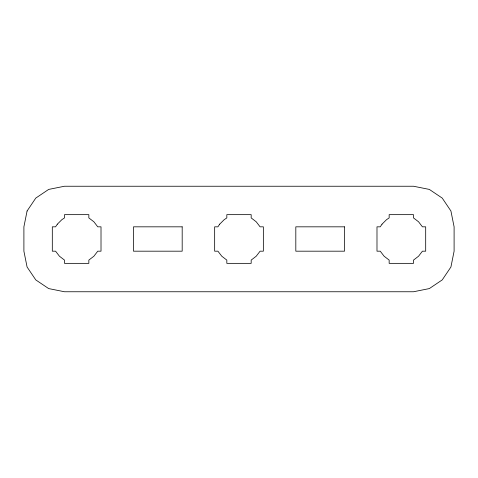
<?xml version="1.0" encoding="UTF-8"?>
<svg xmlns="http://www.w3.org/2000/svg" width="478" height="478" viewBox="0 0 478 478"><rect width="100%" height="100%" fill="white"/><g stroke="black" fill="none" stroke-linecap="round" stroke-linejoin="round"><path stroke-width="0.72" d="M27.079 211.001L23.9 226.829L23.9 251.183L27.079 267.005L35.766 279.899L48.666 288.581L64.494 291.759L413.506 291.759L429.34 288.581L442.24 279.899L450.921 267.005L454.1 251.183L454.1 226.829L450.921 211.001L442.24 198.101L429.34 189.419L413.506 186.241L64.494 186.241L48.666 189.419L35.766 198.101L27.079 211.001M57.348 224.176L55.573 226.829L52.311 226.829L52.311 251.183L55.573 251.183L59.445 256.22L64.494 260.098L64.494 263.354L88.842 263.354L88.842 260.098L93.885 256.22L97.757 251.183L101.013 251.183L101.013 226.829L97.757 226.829L93.885 221.786L88.842 217.914L88.842 214.652L64.494 214.652L64.494 217.914L61.835 219.689L57.348 224.176M219.683 224.176L217.908 226.829L214.658 226.829L214.658 251.183L217.908 251.183L221.786 256.22L226.823 260.098L226.823 263.354L251.177 263.354L251.177 260.098L256.214 256.22L260.092 251.183L263.354 251.183L263.354 226.829L260.092 226.829L256.214 221.786L251.177 217.914L251.177 214.652L226.823 214.652L226.823 217.914L224.176 219.689L219.683 224.176M382.024 224.176L380.243 226.829L376.987 226.829L376.987 251.183L380.243 251.183L384.121 256.22L389.158 260.098L389.158 263.354L413.506 263.354L413.506 260.098L418.555 256.22L422.427 251.183L425.689 251.183L425.689 226.829L422.427 226.829L418.555 221.786L413.506 217.914L413.506 214.652L389.158 214.652L389.158 217.914L386.511 219.689L382.024 224.176M182.184 226.829L133.482 226.829L133.482 251.183L182.184 251.183L182.184 226.829M344.519 226.829L295.816 226.829L295.816 251.183L344.519 251.183L344.519 226.829"/></g></svg>
